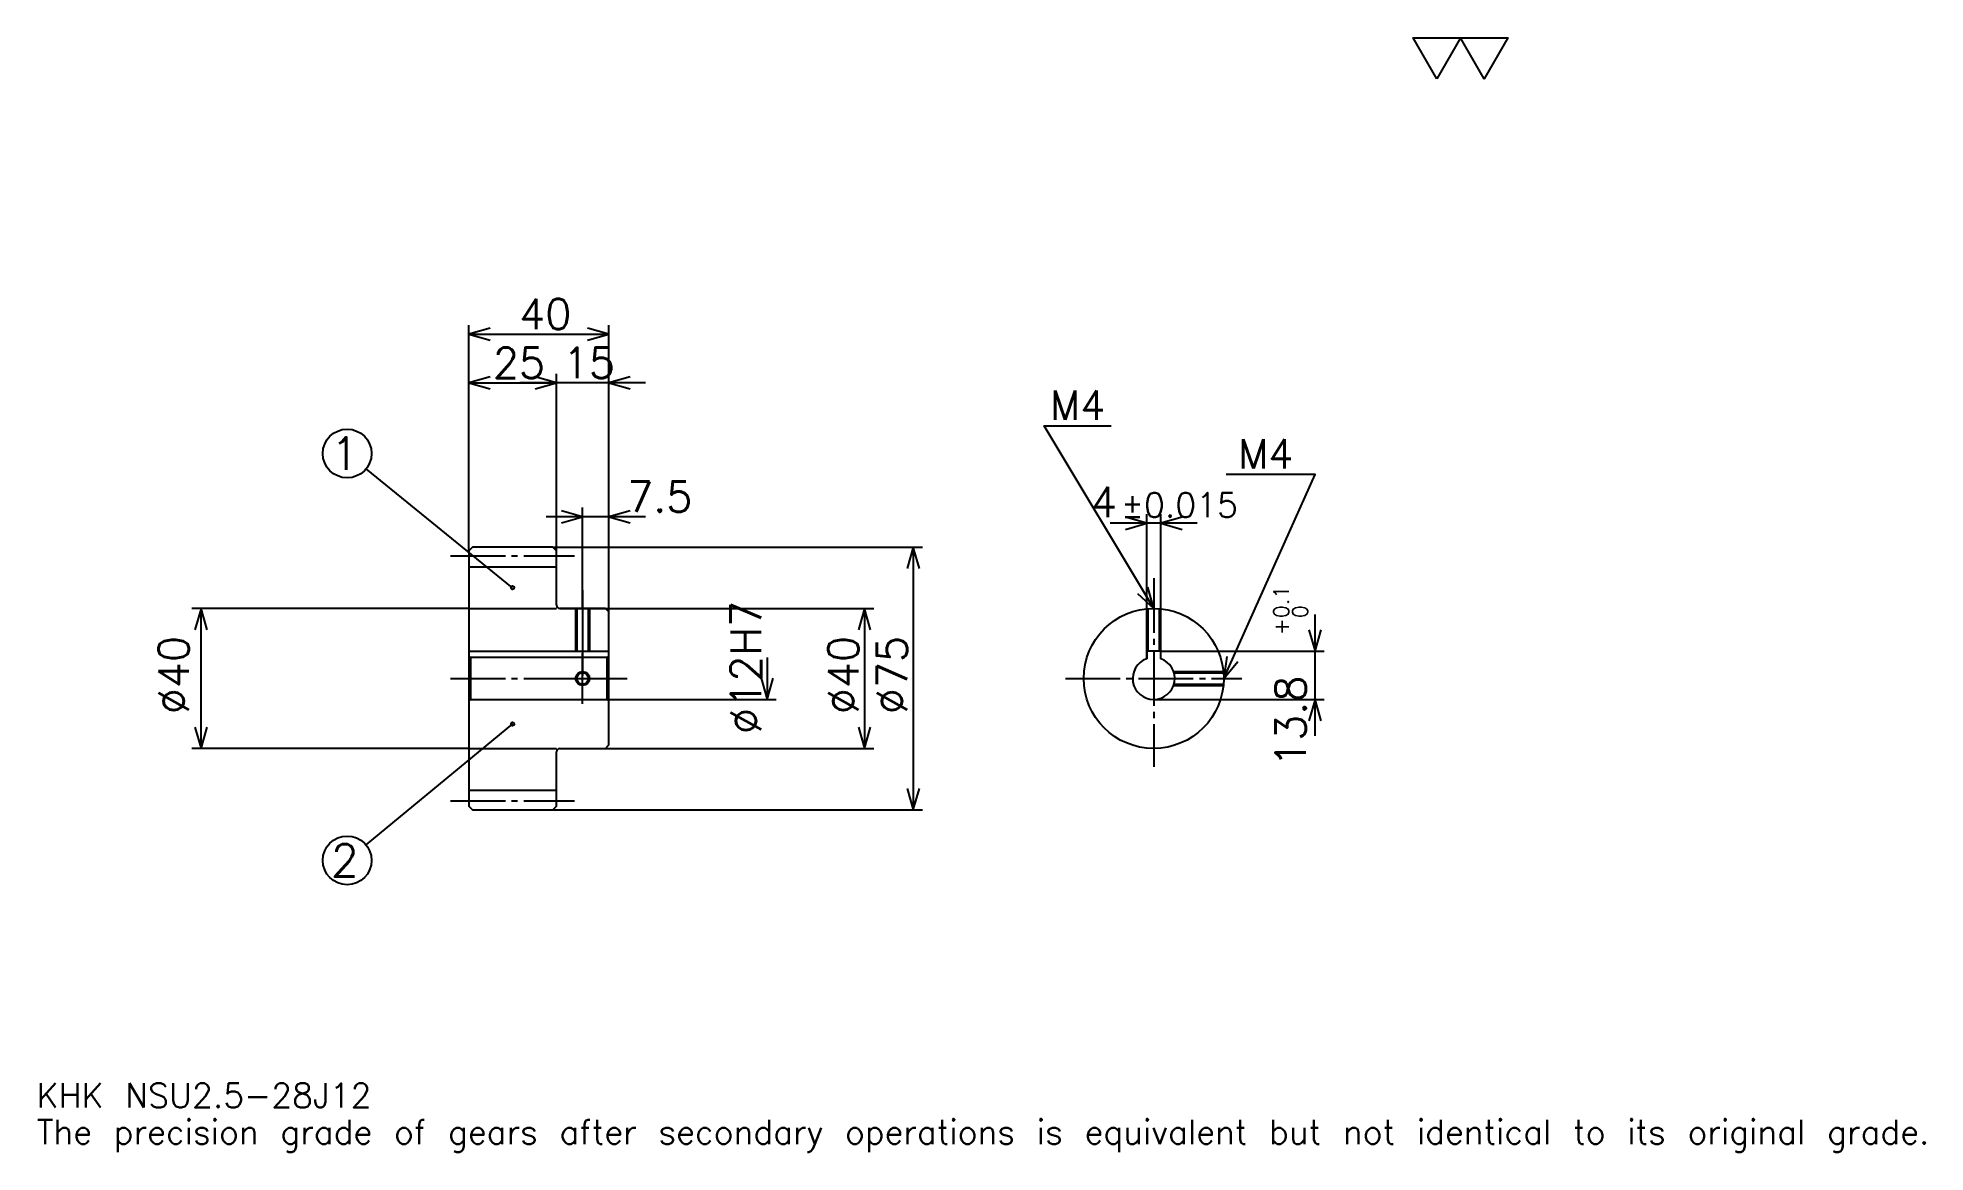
# Model space of a CAD drawing. Extents: x 18 to 557, y 6 to 325.
import ezdxf

# ---------------------------------------------------------------- set-up
doc = ezdxf.new("R2010")
doc.units = 0
doc.linetypes.add('DASHDOT', pattern=[20.869564, 15.652174, -1.73913, 1.73913, -1.73913])
doc.layers.get('0').update_dxf_attribs({"linetype": 'CONTINUOUS'})
doc.layers.add('DASHDOT', color=6, linetype='DASHDOT')
doc.styles.add('KANJI', font='TXT', dxfattribs={"bigfont": 'BIGFONT'})

msp = doc.modelspace()

# ---------------------------------------------------------------- linework, layer by layer
at = {"color": 5}
for p, q in [((140.869568, 179.239136), (140.869568, 242.717407)), ((180.869568, 179.239136), (180.869568, 242.717407)), ((140.869568, 240.108704), (180.869568, 240.108704)), ((165.869568, 179.239136), (165.869568, 228.804352)), ((140.869568, 226.195648), (165.869568, 226.195648)), ((191.304352, 226.195648), (155.434784, 226.195648)), ((153.369568, 167.676636), (111.490036, 201.639969)), ((173.369568, 179.239136), (173.369568, 190.543488)), ((191.304352, 187.934784), (162.934784, 187.934784)), ((348.956543, 186.08696), (324.086975, 186.08696)), ((334.521729, 149.539139), (334.521729, 188.695648)), ((338.521729, 149.539139), (338.521729, 188.695648)), ((140.869568, 178.239136), (140.869568, 179.239136)), ((164.869568, 179.239136), (180.869568, 179.239136)), ((165.869568, 178.239136), (165.869568, 179.239136)), ((173.369568, 161.739136), (173.369568, 179.239136)), ((173.369568, 161.739136), (173.369568, 179.239136)), ((180.869568, 179.239136), (270.434784, 179.239136)), ((180.869568, 160.739136), (180.869568, 179.239136)), ((267.82608, 179.239136), (267.82608, 104.239136)), ((140.869568, 161.739136), (61.739136, 161.739136)), ((64.347832, 121.739136), (64.347832, 161.739136)), ((166.869568, 161.739136), (180.869568, 161.739136)), ((180.869568, 161.739136), (256.521729, 161.739136)), ((253.913055, 161.739136), (253.913055, 121.739136)), ((382.608704, 125.304352), (382.608704, 159.973923)), ((226.08696, 147.739136), (226.08696, 135.739136)), ((338.521729, 149.539139), (385.217407, 149.539139)), ((180.869568, 135.739136), (228.695648, 135.739136)), ((336.521729, 135.739136), (385.217407, 135.739136)), ((153.369568, 128.739136), (111.45446, 94.181808)), ((140.869568, 121.739136), (61.739136, 121.739136)), ((166.869568, 121.739136), (180.869568, 121.739136)), ((180.869568, 121.739136), (256.521729, 121.739136)), ((164.869568, 104.239136), (180.869568, 104.239136)), ((180.869568, 104.239136), (270.434784, 104.239136))]:
    msp.add_line(p, q, dxfattribs=at)
at = {"color": 4}
for p, q in [((140.869568, 173.614136), (165.869568, 173.614136)), ((140.869568, 161.739136), (165.869568, 161.739136)), ((140.869568, 149.539139), (180.869568, 149.539139)), ((141.369568, 147.739136), (141.369568, 135.739136)), ((180.369568, 147.739136), (180.869568, 148.239136)), ((180.369568, 135.739136), (180.869568, 135.239136)), ((140.869568, 121.739136), (165.869568, 121.739136)), ((140.869568, 109.864136), (165.869568, 109.864136))]:
    msp.add_line(p, q, dxfattribs=at)
at = {"color": 7}
msp.add_lwpolyline([(417.391296, 313.043488), (410.608673, 324.800018), (437.739136, 324.800018), (430.956512, 313.043488), (424.17392, 324.800018), (417.391296, 313.043488)], dxfattribs=at)
at = {"color": 5}
for points in [[(146.956528, 241.847839), (140.869568, 240.108704), (146.956528, 238.369568)], [(174.782608, 238.369568), (180.869568, 240.108704), (174.782608, 241.847839)], [(146.956528, 227.934784), (140.869568, 226.195648), (146.956528, 224.456528)], [(159.782608, 224.456528), (165.869568, 226.195648), (159.782608, 227.934784)], [(159.782608, 224.456528), (165.869568, 226.195648), (159.782608, 227.934784)], [(186.956528, 227.934784), (180.869568, 226.195648), (186.956528, 224.456528)], [(336.521729, 161.739136), (305.217407, 213.913055), (324.347839, 213.913055)], [(356.521729, 141.739136), (382.608704, 200), (357.217407, 200)], [(167.282608, 186.195648), (173.369568, 187.934784), (167.282608, 189.67392)], [(186.956528, 189.67392), (180.869568, 187.934784), (186.956528, 186.195648)], [(328.434784, 184.347824), (334.521729, 186.08696), (328.434784, 187.826096)], [(344.608704, 187.826096), (338.521729, 186.08696), (344.608704, 184.347824)], [(269.565216, 173.152176), (267.82608, 179.239136), (266.086975, 173.152176)], [(331.898743, 166.063889), (336.521729, 161.739136), (334.881317, 167.853439)], [(66.08696, 155.652176), (64.347832, 161.739136), (62.608704, 155.652176)], [(255.652176, 155.652176), (253.913055, 161.739136), (252.17392, 155.652176)], [(380.869568, 155.626099), (382.608704, 149.539139), (384.347839, 155.626099)], [(357.421997, 148.005325), (356.521729, 141.739136), (360.596558, 146.583893)], [(224.347839, 141.826096), (226.08696, 135.739136), (227.82608, 141.826096)], [(384.347839, 129.652176), (382.608704, 135.739136), (380.869568, 129.652176)], [(62.608704, 127.826096), (64.347832, 121.739136), (66.08696, 127.826096)], [(252.17392, 127.826096), (253.913055, 121.739136), (255.652176, 127.826096)], [(266.086975, 110.326096), (267.82608, 104.239136), (269.565216, 110.326096)]]:
    msp.add_lwpolyline(points, dxfattribs=at)
at = {"color": 4}
for points in [[(165.869568, 162.739136), (165.869568, 178.239136), (164.869568, 179.239136), (141.869568, 179.239136), (140.869568, 178.239136), (140.869568, 135.239136)], [(166.869568, 121.739136), (179.869568, 121.739136), (180.869568, 122.739136), (180.869568, 160.739136), (179.869568, 161.739136), (166.869568, 161.739136)], [(171.369568, 161.739136), (171.369568, 149.539139)], [(171.749573, 161.739136), (171.749573, 149.539139)], [(174.989563, 161.739136), (174.989563, 149.539139)], [(175.369568, 161.739136), (175.369568, 149.539139)], [(334.521729, 147.395996), (334.521729, 161.638885)], [(334.901733, 149.539139), (334.901733, 161.673416)], [(338.141724, 149.539139), (338.141724, 161.673416)], [(338.521729, 147.395996), (338.521729, 161.638885)], [(140.869568, 135.239136), (141.369568, 135.739136), (180.369568, 135.739136), (180.369568, 147.739136), (141.369568, 147.739136), (140.869568, 148.239136)], [(338.521729, 147.395996), (338.521729, 149.539139), (334.521729, 149.539139), (334.521729, 147.395996)], [(342.178589, 143.739136), (356.421509, 143.739136)], [(342.298889, 143.359131), (356.456024, 143.359131)], [(140.869568, 135.239136), (140.869568, 105.239136), (141.869568, 104.239136), (164.869568, 104.239136), (165.869568, 105.239136), (165.869568, 120.739136)], [(342.178589, 139.739136), (356.421509, 139.739136)], [(342.298889, 140.119141), (356.456024, 140.119141)]]:
    msp.add_lwpolyline(points, dxfattribs=at)
at = {"color": 5}
for centre, radius in [((106.08696, 206.021744), 6.956522), ((153.369568, 167.676636), 0.521739), ((153.369568, 128.739136), 0.521739), ((106.08696, 89.756531), 6.956522)]:
    msp.add_circle(centre, radius, dxfattribs=at)
at = {"color": 4}
for centre, radius in [((336.521729, 141.739136), 20), ((173.369568, 141.739136), 1.62)]:
    msp.add_circle(centre, radius, dxfattribs=at)
at = {"color": 7}
msp.add_circle((173.369568, 141.739136), 2, dxfattribs=at)
at = {"color": 4}
for centre, radius, start, end in [((166.869568, 162.739136), 1, 180, 270), ((336.521729, 141.739136), 6, 109.47122094, 70.52877906), ((166.869568, 120.739136), 1, 90, 180)]:
    msp.add_arc(centre, radius, start, end, dxfattribs=at)
at = {"layer": 'DASHDOT', "color": 7}
for p, q in [((135.652176, 176.739136), (171.08696, 176.739136)), ((336.521729, 170.434784), (336.521729, 116.521744)), ((173.369568, 161.739136), (173.369568, 141.739136)), ((135.652176, 141.739136), (186.08696, 141.739136)), ((311.304352, 141.739136), (361.739136, 141.739136)), ((135.652176, 106.739136), (171.08696, 106.739136))]:
    msp.add_line(p, q, dxfattribs=at)
for points in [[(173.369568, 166.956528), (173.369568, 144.321747)], [(173.369568, 134.521744), (173.369568, 148.956528)], [(166.152176, 141.739136), (180.58696, 141.739136)]]:
    msp.add_lwpolyline(points, dxfattribs=at)

# ---------------------------------------------------------------- texts
at = {"color": 7, "style": 'KANJI'}
for s, height, p in [('40', 8.695652, (155.217392, 241.5)), ('25', 8.695652, (147.717392, 227.58696)), ('15', 8.695652, (167.717392, 227.58696)), ('M4', 8.347826, (306.956543, 215.652176)), ('1', 9.275362, (101.44928, 201.384064)), ('M4', 8.347826, (360.695679, 201.739136)), ('7.5', 8.695652, (186.08696, 189.326096)), ('4', 8.695652, (318.572205, 187.826096)), ('%%p0.015', 6.956522, (327.17981, 187.826096)), ('2', 9.275362, (101.44928, 85.118851)), ('KHK NSU2.5-28J12', 6.956522, (17.391304, 19.130434)), ('The precision grade of gears after secondary operations is equivalent but not identical to its original grade.', 6.956522, (17.391304, 8.695652))]:
    msp.add_text(s, height=height, dxfattribs=at).set_placement(p)
for s, height, p in [('%%c12H7', 8.695652, (224.347839, 125.869568)), ('0.1', 4.347826, (375.130432, 158.972504)), ('0', 4.347826, (380.521729, 158.972504)), ('+', 4.347826, (375.130432, 154.102936)), ('%%c40', 8.695652, (60.869568, 131.521744)), ('%%c40', 8.695652, (252.17392, 131.521744)), ('%%c75', 8.695652, (266.086975, 131.521744)), ('13.8', 8.695652, (380, 116.464714))]:
    msp.add_text(s, height=height, rotation=90, dxfattribs=at).set_placement(p)

doc.saveas('drawing.dxf')
